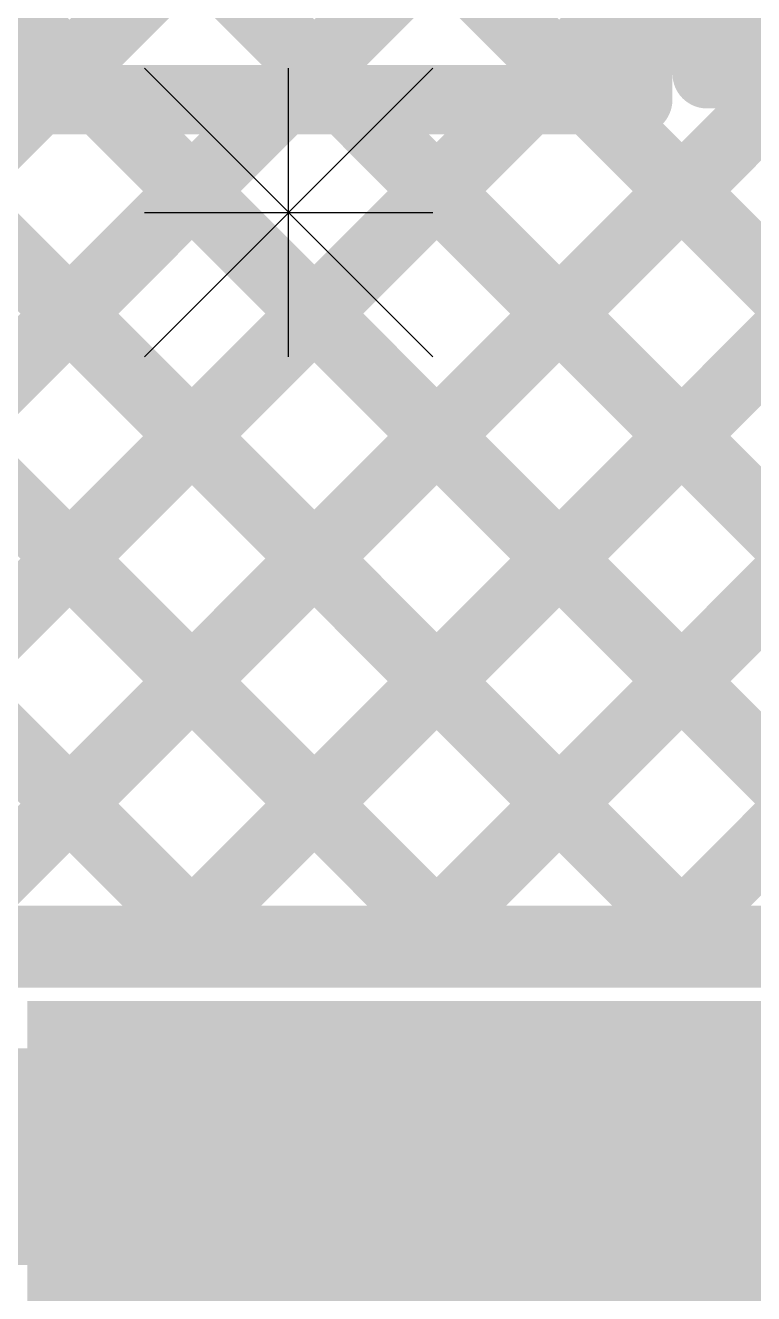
# Model space of a CAD drawing. Header units: millimetres. Extents: x 3.57 to 6.19, y 4.04 to 5.89.
# Drawn here: x 4.4073 to 4.4914, y 4.8932 to 5.0396 of the extents above; entities that cross this region are included whole.
import ezdxf

# ---------------------------------------------------------------- set-up
doc = ezdxf.new("R2010")
doc.units = ezdxf.units.MM
doc.header["$MEASUREMENT"] = 0
for name, color, linetype in [('BottomLayer', 5, 'Continuous'), ('TopLayer', 1, 'Continuous'), ('TopOverlay', 2, 'Continuous'), ('TopPaste', 8, 'Continuous'), ('TopSolder', 216, 'Continuous')]:
    doc.layers.add(name, color=color, linetype=linetype)

# ---------------------------------------------------------------- blocks, each defined once
blk = doc.blocks.new('SOT_223_13')
at = {"layer": 'TopLayer'}
blk.add_solid([(-0.06398, 0.07585), (0.06398, 0.07585), (-0.06398, 0.1605), (0.06398, 0.1605)], dxfattribs=at)
at = {"layer": 'TopPaste'}
blk.add_solid([(-0.06398, 0.07585), (0.06398, 0.07585), (-0.06398, 0.1605), (0.06398, 0.1605)], dxfattribs=at)
at = {"layer": 'TopSolder'}
blk.add_solid([(-0.06798, 0.07185), (0.06798, 0.07185), (-0.06798, 0.1645), (0.06798, 0.1645)], dxfattribs=at)

msp = doc.modelspace()

# ---------------------------------------------------------------- linework, layer by layer
at = {"layer": 'BottomLayer'}
for points, const_width in [([(4.45167, 4.9325), (5.24644, 5.72728)], 0.008), ([(4.45167, 4.9325), (5.24644, 5.72728)], 0.008), ([(4.47995, 4.9325), (5.27473, 5.72728)], 0.008), ([(4.3951, 4.9325), (4.81204, 5.34944)], 0.008), ([(4.42338, 4.9325), (4.82437, 5.33349)], 0.008), ([(4.29152, 5.24028), (4.60111, 4.93069)], 0.008), ([(4.30832, 5.1952), (4.74202, 4.7615)], 0.008), ([(4.30832, 5.16691), (4.71373, 4.7615)], 0.008), ([(4.30999, 4.93224), (4.52333, 5.14558)], 0.008), ([(4.30832, 5.13863), (4.51498, 4.93197)], 0.008), ([(4.32413, 4.9181), (4.52787, 5.12184)], 0.008), ([(4.36605, 4.93173), (4.54654, 5.11223)], 0.008), ([(4.30832, 5.11035), (4.48616, 4.9325)], 0.008), ([(4.30832, 5.08206), (4.45788, 4.9325)], 0.008), ([(4.30832, 5.05378), (4.4296, 4.9325)], 0.008), ([(4.372, 4.9325), (4.51, 4.9325)], 0.008), ([(4.372, 4.909), (4.51, 4.909)], 0.025)]:
    msp.add_lwpolyline(points, dxfattribs=dict(at, const_width=const_width))
at = {"layer": 'BottomLayer', "const_width": 0.004}
for points in [[(4.42138, 4.9325, 1), (4.42538, 4.9325, 1)], [(4.4276, 4.9325, 1), (4.4316, 4.9325, 1)], [(4.44967, 4.9325, 1), (4.45367, 4.9325, 1)], [(4.44967, 4.9325, 1), (4.45367, 4.9325, 1)], [(4.45588, 4.9325, 1), (4.45988, 4.9325, 1)], [(4.47795, 4.9325, 1), (4.48195, 4.9325, 1)], [(4.48416, 4.9325, 1), (4.48816, 4.9325, 1)]]:
    msp.add_lwpolyline(points, format="xyb", close=True, dxfattribs=at)
at = {"layer": 'TopLayer', "const_width": 0.008}
for points in [[(4.478, 5.031), (4.478, 5.174)], [(4.486, 5.034), (4.486, 5.1095)], [(4.38842, 4.92582), (4.4966, 5.034)], [(4.42486, 4.93398), (4.52488, 5.034)], [(4.486, 5.034), (4.545, 5.034)], [(4.36605, 4.93173), (4.46531, 5.031)], [(4.40121, 5.02347), (4.40875, 5.031)], [(4.40121, 4.99518), (4.43703, 5.031)], [(4.403, 5.031), (4.478, 5.031)], [(4.41595, 5.031), (4.52895, 4.918)], [(4.44423, 5.031), (4.545, 4.93023)], [(4.47252, 5.031), (4.545, 4.95852)], [(4.45314, 4.93398), (4.545, 5.02583)], [(4.45314, 4.93398), (4.545, 5.02583)], [(4.40121, 5.01745), (4.48469, 4.93398)], [(4.48143, 4.93398), (4.545, 4.99755)], [(4.40121, 4.98917), (4.4564, 4.93398)], [(4.37484, 4.98725), (4.42812, 4.93398)], [(4.4005, 4.93398), (4.50715, 4.93398)]]:
    msp.add_lwpolyline(points, dxfattribs=at)
at = {"layer": 'TopLayer', "const_width": 0.004}
for points in [[(4.484, 5.034, 1), (4.488, 5.034, 1)], [(4.484, 5.034, 1), (4.488, 5.034, 1)], [(4.40675, 5.031, 1), (4.41075, 5.031, 1)], [(4.41395, 5.031, 1), (4.41795, 5.031, 1)], [(4.43503, 5.031, 1), (4.43903, 5.031, 1)], [(4.44223, 5.031, 1), (4.44623, 5.031, 1)], [(4.46331, 5.031, 1), (4.46731, 5.031, 1)], [(4.47052, 5.031, 1), (4.47452, 5.031, 1)], [(4.476, 5.031, 1), (4.48, 5.031, 1)], [(4.476, 5.031, 1), (4.48, 5.031, 1)], [(4.42286, 4.93398, 1), (4.42686, 4.93398, 1)], [(4.42612, 4.93398, 1), (4.43012, 4.93398, 1)], [(4.45114, 4.93398, 1), (4.45514, 4.93398, 1)], [(4.45114, 4.93398, 1), (4.45514, 4.93398, 1)], [(4.4544, 4.93398, 1), (4.4584, 4.93398, 1)], [(4.47943, 4.93398, 1), (4.48343, 4.93398, 1)], [(4.48269, 4.93398, 1), (4.48669, 4.93398, 1)]]:
    msp.add_lwpolyline(points, format="xyb", close=True, dxfattribs=at)
at = {"layer": 'TopLayer'}
msp.add_solid([(4.982, 4.804), (4.982, 4.907), (4.412, 4.804), (4.412, 4.907)], dxfattribs=at)
at = {"layer": 'TopOverlay'}
for p, q in [((4.421, 5.03465), (4.45432, 5.00133)), ((4.421, 5.00133), (4.45432, 5.03465)), ((4.43766, 5.00133), (4.43766, 5.03465)), ((4.421, 5.01799), (4.45432, 5.01799))]:
    msp.add_line(p, q, dxfattribs=at)

# ---------------------------------------------------------------- block references
at = {"rotation": 90}
msp.add_blockref('SOT_223_13', (4.572, 4.859), dxfattribs=at)

doc.saveas('drawing.dxf')
